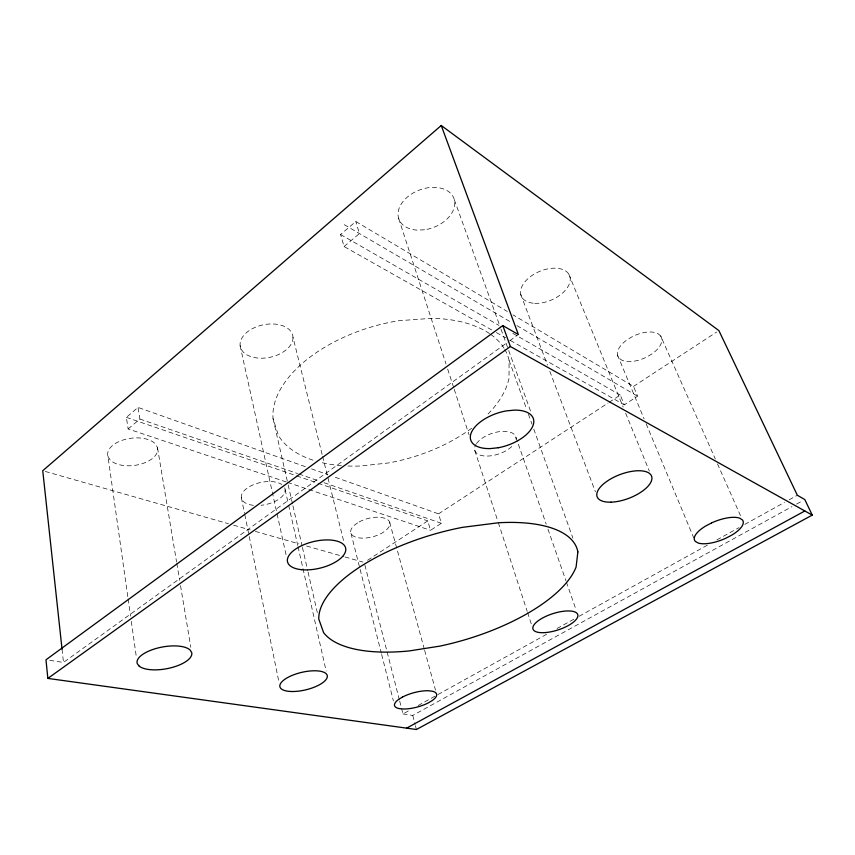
<?xml version="1.0" encoding="UTF-8"?>
<svg xmlns="http://www.w3.org/2000/svg" width="855" height="855" viewBox="0 0 855 855"><rect width="100%" height="100%" fill="white"/><g stroke="black" fill="none" stroke-linecap="round" stroke-linejoin="round"><path stroke-width="0.64" stroke-dasharray="4.28 3.21" d="M504.803 349.439A121.912 68.261 -16.3 0 1 509.067 360.254L509.024 378.391A121.912 68.261 -16.3 0 1 487.104 414.996M286.286 481.964L128.154 428.954L126.38 417.379L138.029 407.429L306.528 467.097M491.732 329.945L344.063 246.529L340.579 234.516L355.808 221.52L507.282 311.455M128.154 428.954L139.899 419.036L138.029 407.429M344.063 246.529L359.421 233.543L355.808 221.52M49.729 660.359L63.473 662.443L508.607 341.573M509.698 340.792L518.354 334.54M367.565 560.271L427.767 520.909L430.514 530.314L441.372 523.281L438.562 513.855L332.937 476.449M438.562 513.855L608.012 403.068M609.134 402.331L620.281 395.053L624.289 404.832L637.616 396.207L633.512 386.396L513.021 314.864M633.512 386.396L716.661 332.039M399.691 701.1L402.972 713.936L408.808 710.697M418.148 705.525L436.809 695.179M437.984 694.527L547.66 633.715M556.99 628.543L574.496 618.838M579.166 616.252L707.513 545.084M716.843 539.911L739.019 527.621M744.844 524.382L784.516 502.387M789.186 499.801L797.352 495.269M402.972 713.936L412.751 715.421L791.965 506.62M796.636 504.055L802.46 500.838M45.315 471.458L228.456 523.72M233.575 525.184L250.226 529.929M255.356 531.393L298.897 543.823M306.582 546.014L343.721 556.605M345.003 556.979L362.937 562.088M287.558 482.391L430.514 530.314M126.38 417.379L295.36 475.423M296.621 475.861L316.799 482.786M318.06 483.225L427.767 520.909M139.899 419.036L297.572 473.552M298.833 473.991L319.011 480.97M324.056 482.722L441.372 523.281M311.562 468.882L327.903 474.664M496.381 332.574L505.69 337.832M510.339 340.461L624.289 404.832M340.579 234.516L498.925 325.392M512.797 333.354L620.281 395.053M344.298 224.694L512.316 322.934M516.912 325.627L637.616 396.207M660.669 335.951L658.008 333.696A23.758 12.312 -23.9 0 0 631.792 336.923L626.587 340.172A23.758 12.312 -23.9 0 0 618.86 357.924L621.628 360.062A23.758 12.312 -23.9 0 0 647.224 356.781L652.322 353.66A23.758 12.312 -23.9 0 0 660.669 335.951L715.325 458.996M107.954 456.324L109.846 459.595A25.19 13.68 -7.5 0 0 139.461 464.468A25.19 13.68 -7.5 0 0 157.523 447.817L155.867 444.504A25.19 13.68 -7.5 0 0 125.909 439.203A25.19 13.68 -7.5 0 0 107.954 456.324L127.94 597.602M717.495 463.87L741.306 517.467M617.492 355.039L644.114 418.865M646.156 423.77L693.758 537.913M568.789 274.102L623.156 407.076M625.668 413.232L649.33 471.094M520.674 294.216L547.467 365.053M549.818 371.273L595.411 491.807M454.368 199.878L500.56 327.935M501.009 329.186L508.255 349.268M508.704 350.529L530.891 412.046M509.067 360.254L526.605 409.107M528.401 414.119L532.002 424.144M533.798 429.146L572.925 538.137M515.918 437.226L546.217 524.168M547.97 529.213L565.978 580.876M566.416 582.127L576.078 609.85M474.814 450.51L497.899 521.4M498.315 522.672L527.172 611.293M527.588 612.554L531.297 623.958M398.676 218.495L446.021 364.016M447.667 369.071L453.834 388.052M454.251 389.324L469.074 434.874M489.562 333.6A121.912 68.261 -16.3 0 0 431.871 318.317L398.922 320.7A121.912 68.261 -16.3 0 0 273.023 418.533L278.474 435.558A121.912 68.261 -16.3 0 0 314.758 460.717M389.645 522.223L424.294 649.073M424.646 650.356L435.494 690.081M412.751 715.421L415.081 724.377M415.412 725.66L416.417 729.507M364.871 565.027L399.36 699.817M350.999 533.381L359.805 568.18M360.126 569.462L381.33 653.22M381.651 654.503L393.396 700.897M292.987 337.223A26.826 16.587 -11.8 0 1 253.967 357.465A26.826 16.587 -11.8 0 1 252.61 328.555A26.826 16.587 -11.8 0 1 292.987 337.223L322.282 455.063M322.602 456.356L343.86 541.824M273.023 418.533L287.879 483.631M288.178 484.935L292.634 504.461M292.934 505.765L302.136 546.121M302.435 547.424L307.779 570.851M308.078 572.155L317.291 612.511M285.132 489.712L288.359 503.969M288.648 505.262L297.732 545.426M298.032 546.719L326.161 671.1M240.105 345.58L276.774 512.562M277.063 513.866L286.51 556.904M241.334 497.653L244.519 513.267M244.787 514.571L279.008 682.429M157.523 447.817L176.579 562.002M176.803 563.317L179.646 580.374M180.523 585.622L190.825 647.31M128.132 598.928L130.559 616.092M131.307 621.371L136.533 658.35M62.041 649.223L63.473 662.443M284.672 487.799A22.283 11.329 -11.9 0 1 261.032 505.294M253.454 505.316A22.283 11.329 -11.9 0 1 246.967 488.28A22.283 11.329 -11.9 0 1 281.808 484.529M476.492 443.595A21.599 10.837 -18.7 0 1 500.303 431.529A21.599 10.837 -18.7 0 1 516.046 439.16M511.75 446.534A21.599 10.837 -18.7 0 1 485.127 456.036A21.599 10.837 -18.7 0 1 475.968 444.408M471.639 428.248A121.912 68.261 -16.3 0 1 388.384 462.972L360.254 466.018A121.912 68.261 -16.3 0 1 346.67 465.954M341.369 465.612A121.912 68.261 -16.3 0 1 319.578 462.074M490.685 334.38A121.912 68.261 -16.3 0 1 504.119 348.295M357.593 522.843L354.12 525.451A20.135 9.448 -14.8 0 0 355.37 537.004L359.143 537.913A20.135 9.448 -14.8 0 0 382.73 532.633L386.193 530.111A20.135 9.448 -14.8 0 0 385.498 518.461L381.736 517.478A20.135 9.448 -14.8 0 0 357.593 522.843M424.561 229.781L417.443 230.134A29.401 19.996 -20.9 0 1 398.58 210.041A29.401 19.996 -20.9 0 1 428.505 187.705L435.9 187.427A29.401 19.996 -20.9 0 1 454.197 207.605A29.401 19.996 -20.9 0 1 424.561 229.781M534.749 303.322A26.238 15.476 -23.2 0 0 570.178 277.928A26.238 15.476 -23.2 0 0 531.212 276.069A26.238 15.476 -23.2 0 0 534.749 303.322"/><path stroke-width="1.28" d="M441.244 125.493L518.354 334.54L502.815 325.584L45.978 659.793L47.848 678.41L416.417 729.507L812.25 515.105L804.801 499.555L797.352 495.269L718.884 330.586L441.244 125.493L42.75 470.731L62.041 649.223M47.848 678.41L510.392 346.51L812.25 515.105M406.606 728.15L804.833 510.969M502.815 325.584L510.392 346.51M577.873 551.913L576.099 567.004A134.214 55.009 -16.3 0 1 439.78 646.134L409.46 650.901A134.214 55.009 -16.3 0 1 323.596 632.615L318.776 619.02A134.214 55.009 -16.3 0 1 462.491 527.343L498.454 522.768A134.214 55.009 -16.3 0 1 577.873 551.913M402.47 697.06L398.59 699.433A21.803 7.364 -15.3 0 0 399.082 708.581L403.026 708.998A21.803 7.364 -15.3 0 0 428.419 702.831L432.277 700.523A21.803 7.364 -15.3 0 0 432.427 691.246L428.515 690.755A21.803 7.364 -15.3 0 0 402.47 697.06M711.531 522.939L705.621 526.049A26.078 9.843 -21.5 0 0 695.414 541.439L698.118 543A26.078 9.843 -21.5 0 0 725.692 538.297L731.463 535.305A26.078 9.843 -21.5 0 0 742.386 519.904L739.821 518.216A26.078 9.843 -21.5 0 0 711.531 522.939M498.198 447.753L490.343 448.586A33.078 16.844 -19.1 0 1 471.34 432.566A33.078 16.844 -19.1 0 1 506.235 410.913L514.421 410.111A33.078 16.844 -19.1 0 1 532.729 426.26A33.078 16.844 -19.1 0 1 498.198 447.753M139.205 666.163L137.281 663.63A27.798 11.072 -10.4 0 1 157.587 648.069A27.798 11.072 -10.4 0 1 190.056 649.971L191.702 652.557A27.798 11.072 -10.4 0 1 171.267 667.702A27.798 11.072 -10.4 0 1 139.205 666.163M291.769 691.513A24.335 8.978 -13.3 0 0 327.337 676.284A24.335 8.978 -13.3 0 0 291.576 675.642A24.335 8.978 -13.3 0 0 291.769 691.513M611.026 502.163A29.113 12.675 -20.8 0 0 651.927 477.934A29.113 12.675 -20.8 0 0 610.096 479.281A29.113 12.675 -20.8 0 0 611.026 502.163M545.608 632.561A23.545 8.55 -17.9 0 0 577.841 614.895A23.545 8.55 -17.9 0 0 542.615 617.983A23.545 8.55 -17.9 0 0 545.608 632.561M301.74 569.708A29.861 13.669 -13.4 0 0 345.794 549.594A29.861 13.669 -13.4 0 0 302.189 545.426A29.861 13.669 -13.4 0 0 301.74 569.708"/></g></svg>
